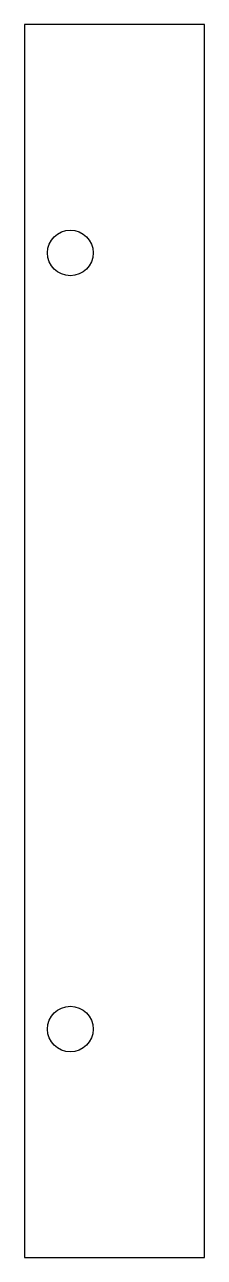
# Model space of a CAD drawing. Header units: millimetres. Extents: x -32.3 to -20.5, y -40.5 to 40.5.
import ezdxf

# ---------------------------------------------------------------- set-up
doc = ezdxf.new("R2010")
doc.units = ezdxf.units.MM

msp = doc.modelspace()

# ---------------------------------------------------------------- linework, layer by layer
msp.add_lwpolyline([(-32.3, -40.5), (-20.5, -40.5), (-20.5, 40.5), (-32.3, 40.5)], close=True)
for centre in [(-29.3, 25.5), (-29.3, -25.5)]:
    msp.add_circle(centre, 1.5)

doc.saveas('drawing.dxf')
